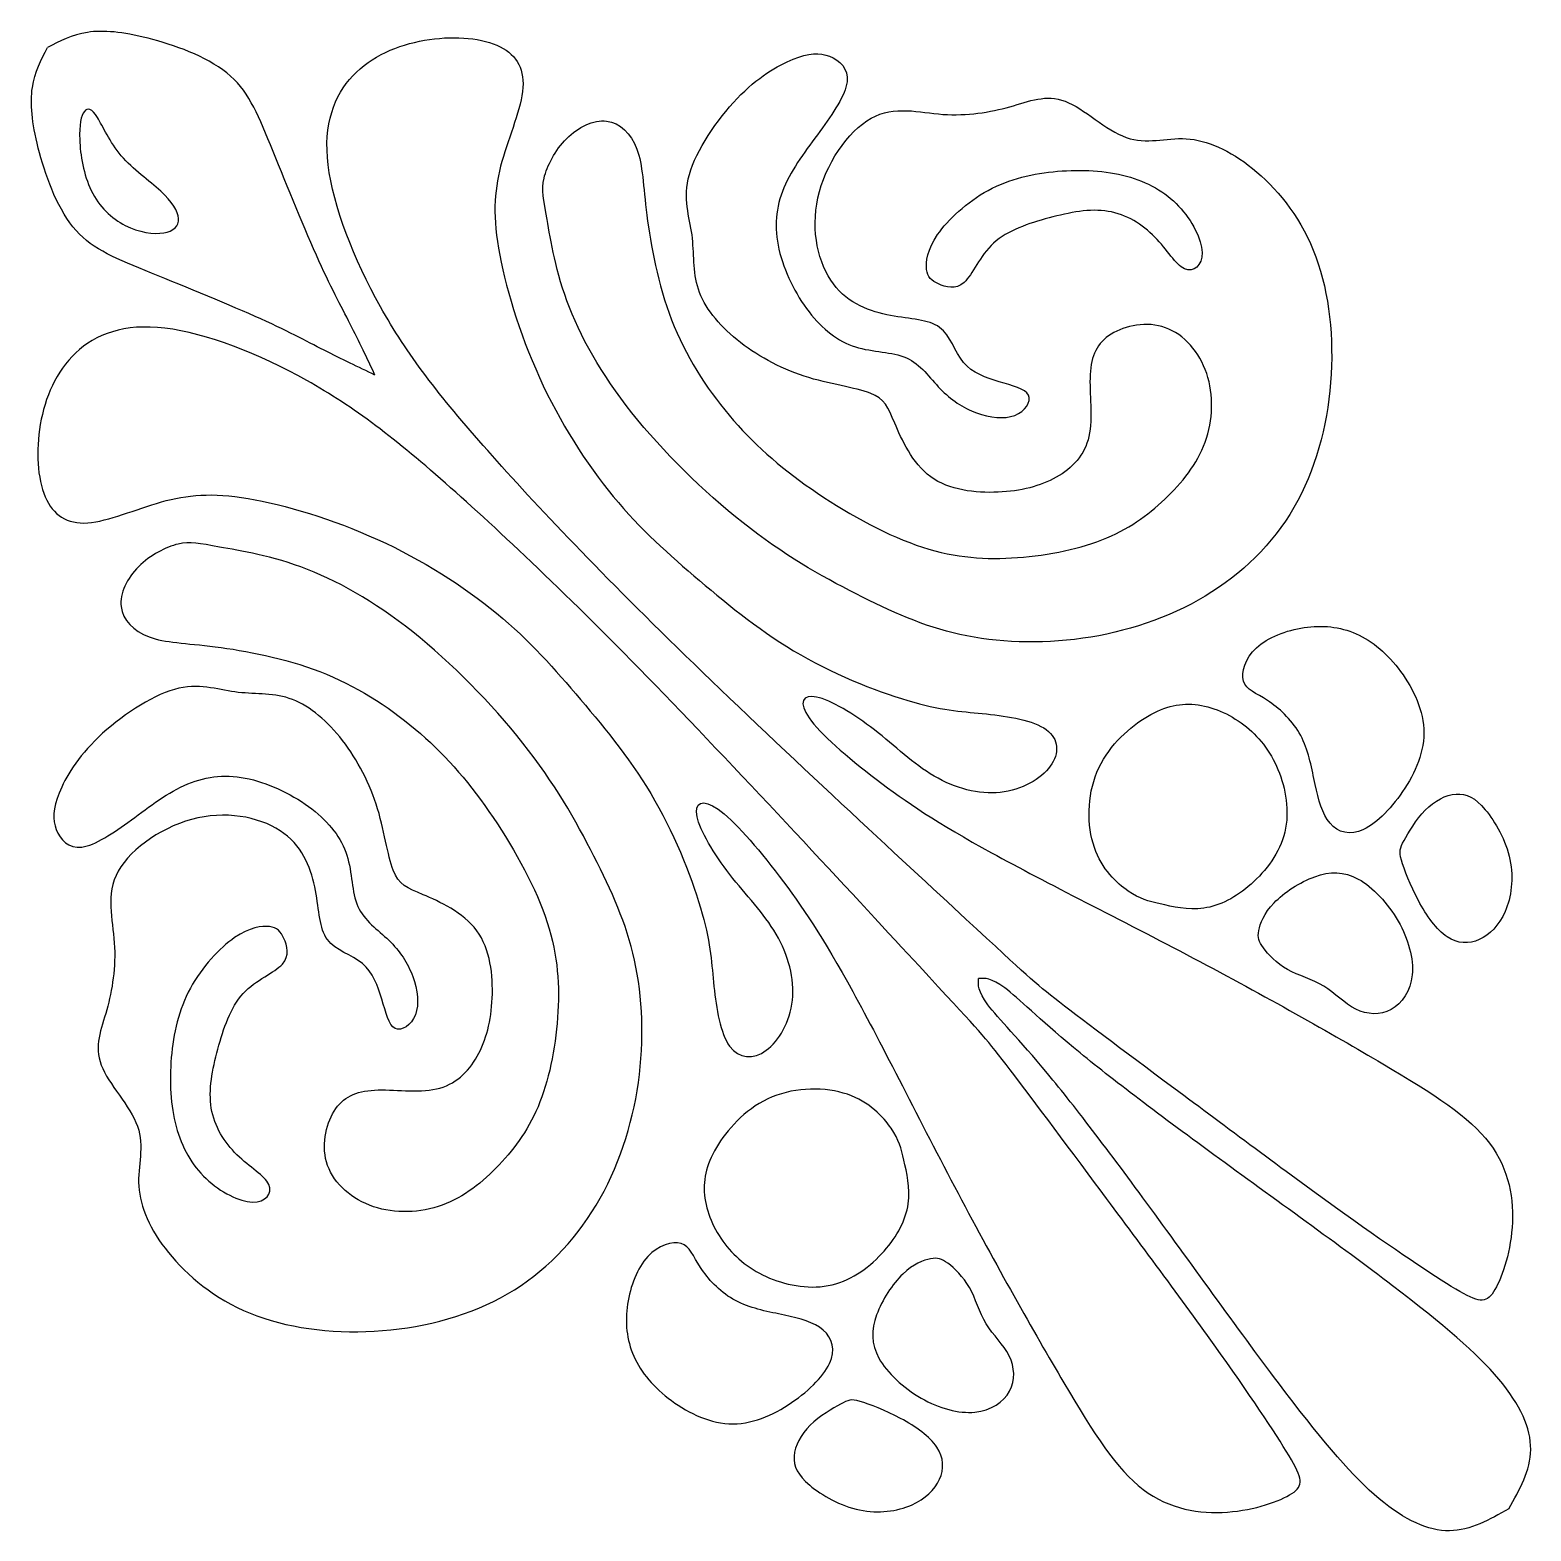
# Model space of a CAD drawing. Header units: millimetres. Extents: x 183 to 445, y 12 to 405.
# Drawn here: x 413.84 to 444.88, y 275.02 to 306.06 of the extents above; entities that cross this region are included whole.
import ezdxf

# ---------------------------------------------------------------- set-up
doc = ezdxf.new("R2010")
doc.units = ezdxf.units.MM
doc.layers.add('Default', color=7, linetype='Continuous')
doc.layers.add('DV1_Layer_1', color=7, linetype='Continuous')

# ---------------------------------------------------------------- blocks, each defined once
blk = doc.blocks.new('SE')
at = {"layer": 'DV1_Layer_1', "color": 7, "linetype": 'Continuous'}
for points, knots in [([(420.971, 298.929), (420.809, 299.271), (420.647, 299.614), (420.458, 299.983), (420.269, 300.352), (420.052, 300.749), (419.758, 301.409), (419.464, 302.07), (419.092, 302.995), (418.809, 303.686), (418.527, 304.376), (418.335, 304.833), (417.476, 305.523), (416.809, 305.758), (416.278, 305.893), (415.746, 306.028), (415.35, 306.064), (415.026, 306.016), (414.702, 305.968), (414.449, 305.836), (414.197, 305.704)], [0, 0, 0, 0, 0.125, 0.125, 0.125, 0.25, 0.25, 0.25, 0.375, 0.375, 0.375, 0.5, 0.5, 0.625, 0.625, 0.625, 0.75, 0.75, 0.75, 1, 1, 1, 1]), ([(435.125, 285.96), (435.659, 285.546), (436.608, 284.839), (438.784, 283.218), (440.01, 282.304), (441.025, 281.577), (442.041, 280.85), (442.847, 280.309), (443.321, 280.026), (443.796, 279.744), (443.94, 279.72), (444.103, 279.966), (444.265, 280.212), (444.445, 280.729), (444.487, 281.3), (444.529, 281.871), (444.433, 282.496), (444.019, 283.043), (443.604, 283.59), (442.871, 284.059), (441.813, 284.684), (440.755, 285.309), (439.373, 286.09), (437.894, 286.872), (436.416, 287.653), (434.841, 288.434), (433.723, 289.047), (432.605, 289.66), (431.944, 290.105), (430.73, 291.031), (430.177, 291.511), (429.949, 291.836), (429.721, 292.161), (429.817, 292.329), (430.105, 292.269), (430.394, 292.209), (430.875, 291.92), (431.301, 291.59), (431.728, 291.259), (432.101, 290.886), (432.533, 290.634), (432.966, 290.382), (433.459, 290.249), (434.348, 290.345), (434.745, 290.574), (434.937, 290.838), (435.13, 291.103), (435.118, 291.403), (434.853, 291.595), (434.589, 291.788), (434.072, 291.872), (433.615, 291.92), (433.158, 291.968), (432.762, 291.98), (432.112, 292.161), (431.463, 292.341), (430.562, 292.689), (429.775, 293.14), (428.988, 293.591), (428.314, 294.144), (427.683, 294.679), (427.052, 295.214), (426.463, 295.731), (425.898, 296.416), (425.333, 297.101), (424.792, 297.954), (424.372, 298.88), (423.951, 299.805), (423.65, 300.803), (423.524, 301.554), (423.398, 302.305), (423.446, 302.81), (423.596, 303.345), (423.747, 303.88), (423.999, 304.445), (424.029, 304.872), (424.059, 305.299), (423.867, 305.587), (423.488, 305.749), (423.11, 305.912), (422.545, 305.948), (421.439, 305.755), (420.898, 305.527), (420.513, 305.118), (420.129, 304.71), (419.9, 304.12), (420.002, 303.273), (420.105, 302.426), (420.537, 301.32), (421.631, 299.361), (422.292, 298.507), (423.302, 297.365), (424.312, 296.223), (425.67, 294.793), (427.57, 292.953), (429.47, 291.113), (431.912, 288.863), (433.192, 287.678), (434.473, 286.493), (434.591, 286.374), (435.125, 285.96)], [0, 0, 0, 0, 0.027778, 0.027778, 0.055556, 0.055556, 0.055556, 0.083333, 0.083333, 0.083333, 0.111111, 0.111111, 0.111111, 0.138889, 0.138889, 0.138889, 0.166667, 0.166667, 0.166667, 0.194444, 0.194444, 0.194444, 0.222222, 0.222222, 0.222222, 0.25, 0.25, 0.25, 0.277778, 0.277778, 0.305556, 0.305556, 0.305556, 0.333333, 0.333333, 0.333333, 0.361111, 0.361111, 0.361111, 0.388889, 0.388889, 0.388889, 0.416667, 0.416667, 0.444444, 0.444444, 0.444444, 0.472222, 0.472222, 0.472222, 0.5, 0.5, 0.5, 0.527778, 0.527778, 0.527778, 0.555556, 0.555556, 0.555556, 0.583333, 0.583333, 0.583333, 0.611111, 0.611111, 0.611111, 0.638889, 0.638889, 0.638889, 0.666667, 0.666667, 0.666667, 0.694444, 0.694444, 0.694444, 0.722222, 0.722222, 0.722222, 0.75, 0.75, 0.75, 0.777778, 0.777778, 0.805556, 0.805556, 0.805556, 0.833333, 0.833333, 0.833333, 0.861111, 0.861111, 0.888889, 0.888889, 0.888889, 0.916667, 0.916667, 0.916667, 0.944444, 0.944444, 0.944444, 1, 1, 1, 1]), ([(420.971, 298.929), (420.629, 299.091), (420.287, 299.253), (419.917, 299.443), (419.548, 299.632), (419.152, 299.848), (418.491, 300.142), (417.83, 300.436), (416.905, 300.809), (416.215, 301.091), (415.524, 301.374), (415.068, 301.566), (414.723, 301.995), (414.377, 302.424), (414.143, 303.091), (413.873, 304.154), (413.837, 304.55), (413.885, 304.875), (413.933, 305.199), (414.065, 305.451), (414.197, 305.703)], [0, 0, 0, 0, 0.125, 0.125, 0.125, 0.25, 0.25, 0.25, 0.375, 0.375, 0.375, 0.5, 0.5, 0.5, 0.625, 0.625, 0.75, 0.75, 0.75, 1, 1, 1, 1]), ([(424.53, 302.145), (424.605, 301.722), (424.707, 301.055), (425.278, 299.596), (425.746, 298.803), (427.067, 297.193), (427.92, 296.377), (428.737, 295.752), (429.554, 295.127), (430.334, 294.695), (431.055, 294.335), (431.776, 293.974), (432.436, 293.686), (433.214, 293.533), (433.992, 293.38), (434.887, 293.362), (435.773, 293.509), (436.658, 293.656), (437.535, 293.968), (438.28, 294.443), (439.024, 294.917), (439.637, 295.554), (440.055, 296.332), (440.472, 297.109), (440.694, 298.028), (440.745, 298.944), (440.796, 299.86), (440.676, 300.773), (440.376, 301.512), (440.076, 302.25), (439.595, 302.815), (439.121, 303.199), (438.646, 303.583), (438.178, 303.788), (437.748, 303.815), (437.319, 303.842), (436.929, 303.692), (436.508, 303.841), (436.087, 303.991), (435.636, 304.441), (435.242, 304.591), (434.847, 304.741), (434.51, 304.592), (434.101, 304.477), (433.692, 304.363), (433.211, 304.284), (432.717, 304.32), (432.223, 304.357), (431.716, 304.508), (431.23, 304.238), (430.745, 303.968), (430.281, 303.277), (430.131, 302.593), (429.98, 301.908), (430.142, 301.229), (430.451, 300.812), (430.761, 300.394), (431.217, 300.238), (431.632, 300.16), (432.046, 300.082), (432.418, 300.082), (432.875, 299.746), (432.959, 299.41), (433.142, 299.19), (433.325, 298.971), (433.608, 298.869), (433.881, 298.788), (434.154, 298.707), (434.418, 298.647), (434.484, 298.515), (434.55, 298.383), (434.418, 298.178), (434.202, 298.094), (433.986, 298.01), (433.686, 298.046), (433.409, 298.148), (433.133, 298.25), (432.881, 298.419), (432.661, 298.644), (432.442, 298.869), (432.256, 299.151), (431.668, 299.416), (431.265, 299.398), (430.905, 299.512), (430.545, 299.626), (430.226, 299.872), (429.668, 300.599), (429.427, 301.079), (429.325, 301.53), (429.223, 301.98), (429.259, 302.4), (429.596, 303.205), (429.896, 303.589), (430.172, 303.968), (430.449, 304.346), (430.701, 304.719), (430.734, 304.992), (430.767, 305.265), (430.581, 305.439), (430.373, 305.52), (430.166, 305.601), (429.938, 305.589), (429.617, 305.46), (429.295, 305.331), (428.881, 305.085), (428.461, 304.647), (428.04, 304.208), (427.614, 303.577), (427.473, 303.076), (427.332, 302.575), (427.476, 302.202), (427.527, 301.827), (427.578, 301.452), (427.536, 301.073), (427.659, 300.704), (427.782, 300.334), (428.07, 299.974), (428.458, 299.659), (428.845, 299.343), (429.331, 299.073), (429.848, 298.905), (430.364, 298.737), (430.911, 298.671), (431.214, 298.554), (431.517, 298.437), (431.578, 298.269), (431.719, 297.935), (431.86, 297.602), (432.082, 297.103), (432.463, 296.824), (432.845, 296.545), (433.385, 296.485), (433.857, 296.506), (434.328, 296.527), (434.73, 296.629), (435.061, 296.815), (435.391, 297.001), (435.649, 297.272), (435.736, 297.659), (435.824, 298.046), (435.739, 298.551), (435.761, 298.938), (435.782, 299.325), (435.907, 299.596), (436.196, 299.776), (436.484, 299.956), (436.935, 300.046), (437.319, 299.908), (437.703, 299.77), (438.022, 299.404), (438.172, 298.959), (438.322, 298.515), (438.304, 297.992), (438.139, 297.539), (437.974, 297.085), (437.661, 296.701), (437.304, 296.362), (436.947, 296.022), (436.544, 295.728), (436.004, 295.518), (435.463, 295.308), (434.785, 295.182), (434.136, 295.146), (433.487, 295.11), (432.869, 295.164), (432.163, 295.413), (431.457, 295.662), (430.665, 296.106), (429.995, 296.572), (429.325, 297.037), (428.779, 297.524), (427.812, 298.671), (427.391, 299.331), (427.106, 300.067), (426.821, 300.803), (426.671, 301.614), (426.593, 302.232), (426.515, 302.851), (426.509, 303.277), (426.389, 303.601), (426.268, 303.926), (426.034, 304.148), (425.488, 304.214), (425.175, 304.058), (424.935, 303.818), (424.695, 303.577), (424.527, 303.253), (424.467, 303.001), (424.407, 302.749), (424.455, 302.569), (424.53, 302.145)], [0, 0, 0, 0, 0.014925, 0.014925, 0.029851, 0.029851, 0.044776, 0.044776, 0.044776, 0.059701, 0.059701, 0.059701, 0.074627, 0.074627, 0.074627, 0.089552, 0.089552, 0.089552, 0.104478, 0.104478, 0.104478, 0.119403, 0.119403, 0.119403, 0.134328, 0.134328, 0.134328, 0.149254, 0.149254, 0.149254, 0.164179, 0.164179, 0.164179, 0.179104, 0.179104, 0.179104, 0.19403, 0.19403, 0.19403, 0.208955, 0.208955, 0.208955, 0.223881, 0.223881, 0.223881, 0.238806, 0.238806, 0.238806, 0.253731, 0.253731, 0.253731, 0.268657, 0.268657, 0.268657, 0.283582, 0.283582, 0.283582, 0.298507, 0.298507, 0.298507, 0.313433, 0.313433, 0.328358, 0.328358, 0.328358, 0.343284, 0.343284, 0.343284, 0.358209, 0.358209, 0.358209, 0.373134, 0.373134, 0.373134, 0.38806, 0.38806, 0.38806, 0.402985, 0.402985, 0.402985, 0.41791, 0.41791, 0.432836, 0.432836, 0.432836, 0.447761, 0.447761, 0.462687, 0.462687, 0.462687, 0.477612, 0.477612, 0.492537, 0.492537, 0.492537, 0.507463, 0.507463, 0.507463, 0.522388, 0.522388, 0.522388, 0.537313, 0.537313, 0.537313, 0.552239, 0.552239, 0.552239, 0.567164, 0.567164, 0.567164, 0.58209, 0.58209, 0.58209, 0.597015, 0.597015, 0.597015, 0.61194, 0.61194, 0.61194, 0.626866, 0.626866, 0.626866, 0.641791, 0.641791, 0.641791, 0.656716, 0.656716, 0.656716, 0.671642, 0.671642, 0.671642, 0.686567, 0.686567, 0.686567, 0.701493, 0.701493, 0.701493, 0.716418, 0.716418, 0.716418, 0.731343, 0.731343, 0.731343, 0.746269, 0.746269, 0.746269, 0.761194, 0.761194, 0.761194, 0.776119, 0.776119, 0.776119, 0.791045, 0.791045, 0.791045, 0.80597, 0.80597, 0.80597, 0.820896, 0.820896, 0.820896, 0.835821, 0.835821, 0.835821, 0.850746, 0.850746, 0.850746, 0.865672, 0.865672, 0.865672, 0.880597, 0.880597, 0.895522, 0.895522, 0.895522, 0.910448, 0.910448, 0.910448, 0.925373, 0.925373, 0.925373, 0.940299, 0.940299, 0.955224, 0.955224, 0.955224, 0.970149, 0.970149, 0.970149, 1, 1, 1, 1]), ([(415.23, 304.256), (415.344, 304.076), (415.482, 303.746), (415.722, 303.463), (415.963, 303.181), (416.305, 302.947), (416.539, 302.731), (416.773, 302.514), (416.899, 302.316), (416.917, 302.01), (416.809, 301.902), (416.602, 301.869), (416.395, 301.836), (416.089, 301.878), (415.806, 302.022), (415.524, 302.166), (415.266, 302.412), (415.104, 302.743), (414.942, 303.073), (414.876, 303.487), (414.864, 303.794), (414.852, 304.1), (414.894, 304.298), (414.96, 304.382), (415.026, 304.466), (415.116, 304.436), (415.23, 304.256)], [0, 0, 0, 0, 0.1, 0.1, 0.1, 0.2, 0.2, 0.2, 0.3, 0.3, 0.4, 0.4, 0.4, 0.5, 0.5, 0.5, 0.6, 0.6, 0.6, 0.7, 0.7, 0.7, 0.8, 0.8, 0.8, 1, 1, 1, 1]), ([(432.623, 300.814), (432.767, 300.748), (432.978, 300.684), (433.155, 300.845), (433.333, 301.006), (433.476, 301.391), (433.764, 301.655), (434.052, 301.92), (434.484, 302.064), (434.911, 302.178), (435.337, 302.292), (435.757, 302.376), (436.134, 302.314), (436.51, 302.252), (436.843, 302.044), (437.098, 301.783), (437.353, 301.522), (437.531, 301.207), (437.713, 301.125), (437.895, 301.043), (438.082, 301.193), (438.076, 301.464), (438.07, 301.734), (437.871, 302.124), (437.591, 302.422), (437.31, 302.72), (436.947, 302.925), (436.515, 303.041), (436.083, 303.157), (435.584, 303.185), (434.59, 303.1), (434.096, 302.987), (433.653, 302.748), (433.211, 302.508), (432.821, 302.142), (432.607, 301.833), (432.394, 301.524), (432.358, 301.271), (432.379, 301.111), (432.4, 300.95), (432.478, 300.881), (432.623, 300.814)], [0, 0, 0, 0, 0.066667, 0.066667, 0.066667, 0.133333, 0.133333, 0.133333, 0.2, 0.2, 0.2, 0.266667, 0.266667, 0.266667, 0.333333, 0.333333, 0.333333, 0.4, 0.4, 0.4, 0.466667, 0.466667, 0.466667, 0.533333, 0.533333, 0.533333, 0.6, 0.6, 0.6, 0.666667, 0.666667, 0.733333, 0.733333, 0.733333, 0.8, 0.8, 0.8, 0.866667, 0.866667, 0.866667, 1, 1, 1, 1]), ([(433.941, 284.776), (434.354, 284.242), (435.062, 283.292), (435.872, 282.205), (436.683, 281.117), (437.596, 279.891), (438.324, 278.875), (439.051, 277.859), (439.592, 277.054), (439.874, 276.579), (440.157, 276.104), (440.181, 275.96), (439.934, 275.798), (439.688, 275.636), (439.171, 275.455), (438.6, 275.413), (438.029, 275.371), (437.404, 275.467), (436.857, 275.882), (436.31, 276.297), (435.841, 277.03), (435.216, 278.088), (434.592, 279.145), (433.81, 280.528), (433.029, 282.006), (432.247, 283.485), (431.466, 285.059), (430.853, 286.177), (430.24, 287.295), (429.795, 287.956), (429.333, 288.563), (428.87, 289.17), (428.389, 289.723), (428.065, 289.951), (427.74, 290.18), (427.572, 290.084), (427.632, 289.795), (427.692, 289.507), (427.98, 289.026), (428.311, 288.599), (428.641, 288.172), (429.014, 287.8), (429.267, 287.367), (429.519, 286.935), (429.651, 286.442), (429.603, 285.997), (429.555, 285.552), (429.327, 285.155), (429.062, 284.963), (428.798, 284.771), (428.197, 284.795), (428.029, 285.829), (427.98, 286.285), (427.932, 286.742), (427.92, 287.139), (427.74, 287.788), (427.56, 288.437), (427.211, 289.339), (426.76, 290.126), (426.31, 290.913), (425.204, 292.26), (424.17, 293.437), (423.485, 294.002), (422.8, 294.567), (421.946, 295.108), (421.021, 295.529), (420.095, 295.95), (419.097, 296.25), (418.346, 296.376), (417.595, 296.502), (417.09, 296.454), (416.555, 296.304), (416.02, 296.154), (415.455, 295.902), (415.029, 295.871), (414.602, 295.841), (414.313, 296.034), (414.151, 296.412), (413.989, 296.791), (413.953, 297.356), (414.049, 297.909), (414.145, 298.462), (414.374, 299.003), (415.191, 299.772), (415.78, 300), (416.627, 299.898), (417.475, 299.796), (418.581, 299.363), (419.56, 298.816), (420.54, 298.269), (421.393, 297.608), (422.535, 296.599), (423.677, 295.589), (425.108, 294.231), (426.948, 292.33), (428.788, 290.43), (431.037, 287.988), (432.222, 286.708), (433.407, 285.428), (433.527, 285.31), (433.941, 284.776)], [0, 0, 0, 0, 0.027778, 0.027778, 0.027778, 0.055556, 0.055556, 0.055556, 0.083333, 0.083333, 0.083333, 0.111111, 0.111111, 0.111111, 0.138889, 0.138889, 0.138889, 0.166667, 0.166667, 0.166667, 0.194444, 0.194444, 0.194444, 0.222222, 0.222222, 0.222222, 0.25, 0.25, 0.25, 0.277778, 0.277778, 0.277778, 0.305556, 0.305556, 0.305556, 0.333333, 0.333333, 0.333333, 0.361111, 0.361111, 0.361111, 0.388889, 0.388889, 0.388889, 0.416667, 0.416667, 0.416667, 0.444444, 0.444444, 0.444444, 0.472222, 0.5, 0.5, 0.5, 0.527778, 0.527778, 0.527778, 0.555556, 0.555556, 0.555556, 0.583333, 0.611111, 0.611111, 0.611111, 0.638889, 0.638889, 0.638889, 0.666667, 0.666667, 0.666667, 0.694444, 0.694444, 0.694444, 0.722222, 0.722222, 0.722222, 0.75, 0.75, 0.75, 0.777778, 0.777778, 0.777778, 0.805556, 0.805556, 0.833333, 0.833333, 0.833333, 0.861111, 0.861111, 0.861111, 0.888889, 0.888889, 0.888889, 0.916667, 0.916667, 0.916667, 0.944444, 0.944444, 0.944444, 1, 1, 1, 1]), ([(417.755, 295.371), (418.179, 295.296), (418.845, 295.193), (419.575, 294.908), (420.305, 294.623), (421.098, 294.154), (421.902, 293.494), (422.707, 292.833), (423.524, 291.98), (424.149, 291.164), (424.773, 290.347), (425.206, 289.566), (425.566, 288.846), (425.926, 288.125), (426.214, 287.464), (426.368, 286.686), (426.521, 285.909), (426.539, 285.014), (426.392, 284.128), (426.244, 283.242), (425.932, 282.365), (425.458, 281.621), (424.983, 280.876), (424.347, 280.263), (423.569, 279.846), (422.791, 279.429), (421.872, 279.206), (420.04, 279.104), (419.128, 279.224), (418.389, 279.525), (417.65, 279.825), (417.086, 280.305), (416.701, 280.78), (416.317, 281.254), (416.113, 281.723), (416.059, 282.582), (416.209, 282.972), (416.059, 283.392), (415.909, 283.813), (415.459, 284.264), (415.309, 284.659), (415.159, 285.053), (415.309, 285.391), (415.423, 285.8), (415.537, 286.209), (415.616, 286.689), (415.58, 287.183), (415.544, 287.677), (415.393, 288.185), (415.662, 288.67), (415.932, 289.156), (416.623, 289.619), (417.308, 289.77), (417.993, 289.92), (418.671, 289.758), (419.089, 289.449), (419.506, 289.14), (419.662, 288.683), (419.74, 288.269), (419.818, 287.854), (419.818, 287.482), (419.986, 287.254), (420.154, 287.026), (420.491, 286.942), (420.71, 286.758), (420.929, 286.575), (421.031, 286.293), (421.113, 286.02), (421.194, 285.746), (421.254, 285.482), (421.386, 285.416), (421.518, 285.35), (421.722, 285.482), (421.806, 285.699), (421.89, 285.915), (421.854, 286.215), (421.752, 286.491), (421.65, 286.767), (421.482, 287.02), (421.257, 287.239), (421.031, 287.458), (420.749, 287.644), (420.617, 287.939), (420.485, 288.233), (420.503, 288.635), (420.389, 288.996), (420.275, 289.356), (420.029, 289.674), (419.665, 289.954), (419.302, 290.233), (418.821, 290.473), (418.371, 290.575), (417.921, 290.677), (417.5, 290.641), (417.098, 290.473), (416.695, 290.305), (416.311, 290.005), (415.933, 289.728), (415.554, 289.452), (415.182, 289.2), (414.909, 289.167), (414.635, 289.134), (414.461, 289.32), (414.38, 289.527), (414.299, 289.734), (414.311, 289.962), (414.44, 290.284), (414.569, 290.605), (414.816, 291.02), (415.254, 291.44), (415.692, 291.86), (416.323, 292.287), (416.824, 292.428), (417.326, 292.569), (417.698, 292.425), (418.074, 292.374), (418.449, 292.323), (418.827, 292.365), (419.197, 292.242), (419.566, 292.119), (419.926, 291.83), (420.242, 291.443), (420.557, 291.056), (420.827, 290.569), (421.164, 289.536), (421.23, 288.99), (421.347, 288.686), (421.464, 288.383), (421.632, 288.323), (421.965, 288.182), (422.299, 288.041), (422.797, 287.818), (423.076, 287.437), (423.356, 287.056), (423.476, 285.975), (423.272, 285.17), (423.085, 284.84), (422.899, 284.509), (422.629, 284.251), (422.242, 284.164), (421.854, 284.077), (421.35, 284.161), (420.962, 284.14), (420.575, 284.119), (420.305, 283.993), (420.125, 283.705), (419.944, 283.416), (419.854, 282.966), (419.992, 282.582), (420.13, 282.197), (420.497, 281.879), (420.941, 281.729), (421.386, 281.578), (421.908, 281.597), (422.362, 281.762), (422.815, 281.927), (423.199, 282.239), (423.539, 282.596), (423.878, 282.954), (424.173, 283.356), (424.593, 284.437), (424.719, 285.116), (424.755, 285.765), (424.791, 286.413), (424.737, 287.032), (424.488, 287.737), (424.239, 288.443), (423.794, 289.236), (422.863, 290.575), (422.377, 291.122), (421.803, 291.605), (421.23, 292.089), (420.569, 292.509), (419.833, 292.794), (419.098, 293.079), (418.287, 293.23), (417.05, 293.386), (416.623, 293.392), (416.299, 293.512), (415.975, 293.632), (415.752, 293.866), (415.719, 294.139), (415.686, 294.413), (415.842, 294.725), (416.083, 294.965), (416.323, 295.206), (416.647, 295.374), (416.899, 295.434), (417.152, 295.494), (417.332, 295.446), (417.755, 295.371)], [0, 0, 0, 0, 0.014925, 0.014925, 0.014925, 0.029851, 0.029851, 0.029851, 0.044776, 0.044776, 0.044776, 0.059701, 0.059701, 0.059701, 0.074627, 0.074627, 0.074627, 0.089552, 0.089552, 0.089552, 0.104478, 0.104478, 0.104478, 0.119403, 0.119403, 0.119403, 0.134328, 0.134328, 0.149254, 0.149254, 0.149254, 0.164179, 0.164179, 0.164179, 0.179104, 0.179104, 0.19403, 0.19403, 0.19403, 0.208955, 0.208955, 0.208955, 0.223881, 0.223881, 0.223881, 0.238806, 0.238806, 0.238806, 0.253731, 0.253731, 0.253731, 0.268657, 0.268657, 0.268657, 0.283582, 0.283582, 0.283582, 0.298507, 0.298507, 0.298507, 0.313433, 0.313433, 0.313433, 0.328358, 0.328358, 0.328358, 0.343284, 0.343284, 0.343284, 0.358209, 0.358209, 0.358209, 0.373134, 0.373134, 0.373134, 0.38806, 0.38806, 0.38806, 0.402985, 0.402985, 0.402985, 0.41791, 0.41791, 0.41791, 0.432836, 0.432836, 0.432836, 0.447761, 0.447761, 0.447761, 0.462687, 0.462687, 0.462687, 0.477612, 0.477612, 0.477612, 0.492537, 0.492537, 0.492537, 0.507463, 0.507463, 0.507463, 0.522388, 0.522388, 0.522388, 0.537313, 0.537313, 0.537313, 0.552239, 0.552239, 0.552239, 0.567164, 0.567164, 0.567164, 0.58209, 0.58209, 0.58209, 0.597015, 0.597015, 0.597015, 0.61194, 0.61194, 0.61194, 0.626866, 0.626866, 0.641791, 0.641791, 0.641791, 0.656716, 0.656716, 0.656716, 0.671642, 0.671642, 0.671642, 0.686567, 0.701493, 0.701493, 0.701493, 0.716418, 0.716418, 0.716418, 0.731343, 0.731343, 0.731343, 0.746269, 0.746269, 0.746269, 0.761194, 0.761194, 0.761194, 0.776119, 0.776119, 0.776119, 0.791045, 0.791045, 0.791045, 0.80597, 0.80597, 0.80597, 0.820896, 0.820896, 0.835821, 0.835821, 0.835821, 0.850746, 0.850746, 0.850746, 0.865672, 0.865672, 0.880597, 0.880597, 0.880597, 0.895522, 0.895522, 0.895522, 0.910448, 0.910448, 0.925373, 0.925373, 0.925373, 0.940299, 0.940299, 0.940299, 0.955224, 0.955224, 0.955224, 0.970149, 0.970149, 0.970149, 1, 1, 1, 1]), ([(439.429, 292.198), (439.661, 292.047), (439.919, 291.812), (440.085, 291.527), (440.25, 291.242), (440.322, 290.905), (440.389, 290.583), (440.457, 290.26), (440.52, 289.951), (440.811, 289.521), (441.039, 289.401), (441.313, 289.488), (441.586, 289.575), (441.904, 289.869), (442.173, 290.243), (442.442, 290.617), (442.661, 291.07), (442.663, 291.525), (442.664, 291.981), (442.448, 292.437), (442.182, 292.799), (441.916, 293.161), (441.601, 293.428), (441.262, 293.578), (440.922, 293.728), (440.559, 293.761), (440.188, 293.706), (439.817, 293.65), (439.439, 293.506), (439.203, 293.288), (438.967, 293.071), (438.874, 292.779), (438.931, 292.599), (438.988, 292.419), (439.196, 292.35), (439.429, 292.198)], [0, 0, 0, 0, 0.076923, 0.076923, 0.076923, 0.153846, 0.153846, 0.153846, 0.230769, 0.230769, 0.307692, 0.307692, 0.307692, 0.384615, 0.384615, 0.384615, 0.461538, 0.461538, 0.461538, 0.538462, 0.538462, 0.538462, 0.615385, 0.615385, 0.615385, 0.692308, 0.692308, 0.692308, 0.769231, 0.769231, 0.769231, 0.846154, 0.846154, 0.846154, 1, 1, 1, 1]), ([(437.209, 287.991), (437.457, 287.933), (437.781, 287.854), (438.112, 287.903), (438.442, 287.951), (438.778, 288.125), (439.089, 288.4), (439.4, 288.674), (439.685, 289.05), (439.787, 289.476), (439.889, 289.902), (439.808, 290.38), (439.646, 290.77), (439.484, 291.161), (439.241, 291.464), (438.939, 291.694), (438.637, 291.923), (438.277, 292.08), (437.93, 292.114), (437.583, 292.149), (437.25, 292.062), (436.881, 291.827), (436.511, 291.593), (436.106, 291.212), (435.902, 290.716), (435.697, 290.221), (435.694, 289.611), (435.848, 289.161), (436.001, 288.71), (436.31, 288.419), (436.55, 288.254), (436.791, 288.089), (436.962, 288.05), (437.209, 287.991)], [0, 0, 0, 0, 0.083333, 0.083333, 0.083333, 0.166667, 0.166667, 0.166667, 0.25, 0.25, 0.25, 0.333333, 0.333333, 0.333333, 0.416667, 0.416667, 0.416667, 0.5, 0.5, 0.5, 0.583333, 0.583333, 0.583333, 0.666667, 0.666667, 0.666667, 0.75, 0.75, 0.75, 0.833333, 0.833333, 0.833333, 1, 1, 1, 1]), ([(442.199, 288.897), (442.253, 288.704), (442.382, 288.371), (442.55, 288.059), (442.718, 287.746), (442.925, 287.455), (443.364, 287.161), (443.595, 287.158), (443.808, 287.254), (444.021, 287.35), (444.217, 287.545), (444.343, 287.836), (444.469, 288.128), (444.526, 288.515), (444.443, 288.907), (444.361, 289.299), (444.138, 289.695), (443.933, 289.94), (443.727, 290.185), (443.538, 290.278), (443.328, 290.263), (443.118, 290.248), (442.886, 290.125), (442.693, 289.928), (442.499, 289.731), (442.343, 289.461), (442.254, 289.3), (442.166, 289.14), (442.145, 289.089), (442.199, 288.897)], [0, 0, 0, 0, 0.090909, 0.090909, 0.090909, 0.181818, 0.181818, 0.272727, 0.272727, 0.272727, 0.363636, 0.363636, 0.363636, 0.454545, 0.454545, 0.454545, 0.545455, 0.545455, 0.545455, 0.636364, 0.636364, 0.636364, 0.727273, 0.727273, 0.727273, 0.818182, 0.818182, 0.818182, 1, 1, 1, 1]), ([(439.343, 287.083), (439.442, 286.951), (439.616, 286.764), (439.844, 286.635), (440.073, 286.506), (440.355, 286.434), (440.592, 286.29), (440.829, 286.146), (441.021, 285.93), (441.254, 285.814), (441.487, 285.699), (441.76, 285.683), (441.985, 285.807), (442.211, 285.93), (442.388, 286.191), (442.454, 286.858), (442.343, 287.263), (442.131, 287.634), (441.919, 288.005), (441.607, 288.341), (441.307, 288.506), (441.006, 288.671), (440.718, 288.665), (440.409, 288.554), (440.1, 288.443), (439.769, 288.227), (439.564, 288.012), (439.358, 287.797), (439.277, 287.584), (439.248, 287.439), (439.22, 287.293), (439.244, 287.215), (439.343, 287.083)], [0, 0, 0, 0, 0.083333, 0.083333, 0.083333, 0.166667, 0.166667, 0.166667, 0.25, 0.25, 0.25, 0.333333, 0.333333, 0.333333, 0.416667, 0.416667, 0.5, 0.5, 0.5, 0.583333, 0.583333, 0.583333, 0.666667, 0.666667, 0.666667, 0.75, 0.75, 0.75, 0.833333, 0.833333, 0.833333, 1, 1, 1, 1]), ([(419.086, 287.278), (419.152, 287.133), (419.216, 286.922), (419.055, 286.745), (418.895, 286.568), (418.51, 286.425), (418.245, 286.137), (417.981, 285.849), (417.836, 285.416), (417.722, 284.99), (417.608, 284.563), (417.524, 284.143), (417.586, 283.767), (417.648, 283.39), (417.856, 283.058), (418.117, 282.803), (418.379, 282.547), (418.693, 282.369), (418.775, 282.187), (418.857, 282.005), (418.707, 281.819), (418.437, 281.825), (418.167, 281.831), (417.776, 282.029), (417.478, 282.31), (417.181, 282.591), (416.976, 282.954), (416.859, 283.386), (416.743, 283.817), (416.716, 284.317), (416.758, 284.814), (416.801, 285.311), (416.913, 285.805), (417.153, 286.247), (417.392, 286.689), (417.758, 287.08), (418.068, 287.293), (418.377, 287.506), (418.629, 287.542), (418.79, 287.521), (418.951, 287.5), (419.02, 287.422), (419.086, 287.278)], [0, 0, 0, 0, 0.066667, 0.066667, 0.066667, 0.133333, 0.133333, 0.133333, 0.2, 0.2, 0.2, 0.266667, 0.266667, 0.266667, 0.333333, 0.333333, 0.333333, 0.4, 0.4, 0.4, 0.466667, 0.466667, 0.466667, 0.533333, 0.533333, 0.533333, 0.6, 0.6, 0.6, 0.666667, 0.666667, 0.666667, 0.733333, 0.733333, 0.733333, 0.8, 0.8, 0.8, 0.866667, 0.866667, 0.866667, 1, 1, 1, 1]), ([(444.417, 275.484), (444.022, 275.258), (443.628, 275.032), (443.191, 275.027), (442.753, 275.023), (442.272, 275.239), (441.738, 275.69), (441.202, 276.14), (440.614, 276.826), (439.808, 277.883), (439.003, 278.941), (437.981, 280.371), (437.098, 281.579), (436.214, 282.787), (435.469, 283.773), (434.88, 284.482), (434.291, 285.192), (433.858, 285.624), (433.647, 285.906), (433.435, 286.187), (433.445, 286.317), (433.454, 286.446)], [0, 0, 0, 0, 0.125, 0.125, 0.125, 0.25, 0.25, 0.25, 0.375, 0.375, 0.375, 0.5, 0.5, 0.5, 0.625, 0.625, 0.625, 0.75, 0.75, 0.75, 1, 1, 1, 1]), ([(444.417, 275.484), (444.643, 275.878), (444.868, 276.272), (444.873, 276.71), (444.878, 277.147), (444.662, 277.628), (443.76, 278.698), (443.075, 279.287), (440.959, 280.898), (439.529, 281.919), (438.321, 282.803), (437.113, 283.686), (436.127, 284.431), (435.418, 285.021), (434.709, 285.61), (434.276, 286.042), (433.995, 286.254), (433.714, 286.465), (433.584, 286.456), (433.454, 286.446)], [0, 0, 0, 0, 0.125, 0.125, 0.125, 0.25, 0.25, 0.375, 0.375, 0.5, 0.5, 0.5, 0.625, 0.625, 0.625, 0.75, 0.75, 0.75, 1, 1, 1, 1]), ([(431.909, 282.691), (431.968, 282.443), (432.046, 282.119), (431.998, 281.789), (431.95, 281.458), (431.776, 281.122), (431.226, 280.5), (430.851, 280.215), (430.424, 280.113), (429.998, 280.011), (429.52, 280.092), (429.13, 280.254), (428.74, 280.416), (428.436, 280.66), (428.207, 280.961), (427.977, 281.263), (427.821, 281.623), (427.786, 281.97), (427.752, 282.317), (427.839, 282.651), (428.073, 283.02), (428.307, 283.389), (428.689, 283.795), (429.184, 283.999), (429.68, 284.203), (430.289, 284.206), (430.74, 284.053), (431.19, 283.9), (431.481, 283.591), (431.647, 283.35), (431.812, 283.11), (431.851, 282.939), (431.909, 282.691)], [0, 0, 0, 0, 0.083333, 0.083333, 0.083333, 0.166667, 0.166667, 0.25, 0.25, 0.25, 0.333333, 0.333333, 0.333333, 0.416667, 0.416667, 0.416667, 0.5, 0.5, 0.5, 0.583333, 0.583333, 0.583333, 0.666667, 0.666667, 0.666667, 0.75, 0.75, 0.75, 0.833333, 0.833333, 0.833333, 1, 1, 1, 1]), ([(427.702, 280.472), (427.854, 280.239), (428.088, 279.981), (428.373, 279.816), (428.659, 279.651), (428.995, 279.579), (429.318, 279.511), (429.641, 279.444), (429.95, 279.38), (430.165, 279.235), (430.379, 279.089), (430.499, 278.861), (430.412, 278.588), (430.325, 278.314), (430.031, 277.996), (429.657, 277.727), (429.283, 277.459), (428.83, 277.239), (427.92, 277.236), (427.464, 277.453), (427.102, 277.718), (426.74, 277.984), (426.473, 278.299), (426.322, 278.639), (426.172, 278.978), (426.139, 279.341), (426.195, 279.712), (426.25, 280.083), (426.394, 280.461), (426.612, 280.697), (426.83, 280.933), (427.121, 281.026), (427.301, 280.969), (427.482, 280.912), (427.551, 280.705), (427.702, 280.472)], [0, 0, 0, 0, 0.076923, 0.076923, 0.076923, 0.153846, 0.153846, 0.153846, 0.230769, 0.230769, 0.230769, 0.307692, 0.307692, 0.307692, 0.384615, 0.384615, 0.384615, 0.461538, 0.461538, 0.538462, 0.538462, 0.538462, 0.615385, 0.615385, 0.615385, 0.692308, 0.692308, 0.692308, 0.769231, 0.769231, 0.769231, 0.846154, 0.846154, 0.846154, 1, 1, 1, 1]), ([(432.818, 280.558), (432.95, 280.458), (433.136, 280.284), (433.265, 280.056), (433.394, 279.828), (433.466, 279.546), (433.61, 279.308), (433.755, 279.071), (433.971, 278.879), (434.086, 278.646), (434.202, 278.414), (434.217, 278.14), (434.094, 277.915), (433.971, 277.69), (433.71, 277.513), (433.376, 277.48), (433.043, 277.447), (432.637, 277.558), (432.267, 277.77), (431.896, 277.981), (431.559, 278.293), (431.394, 278.594), (431.229, 278.894), (431.235, 279.182), (431.346, 279.492), (431.457, 279.801), (431.673, 280.131), (431.888, 280.337), (432.103, 280.543), (432.316, 280.624), (432.462, 280.652), (432.607, 280.681), (432.685, 280.657), (432.818, 280.558)], [0, 0, 0, 0, 0.083333, 0.083333, 0.083333, 0.166667, 0.166667, 0.166667, 0.25, 0.25, 0.25, 0.333333, 0.333333, 0.333333, 0.416667, 0.416667, 0.416667, 0.5, 0.5, 0.5, 0.583333, 0.583333, 0.583333, 0.666667, 0.666667, 0.666667, 0.75, 0.75, 0.75, 0.833333, 0.833333, 0.833333, 1, 1, 1, 1]), ([(431.004, 277.702), (431.196, 277.648), (431.529, 277.519), (432.154, 277.182), (432.445, 276.975), (432.592, 276.756), (432.74, 276.537), (432.743, 276.306), (432.646, 276.092), (432.55, 275.879), (432.355, 275.684), (432.064, 275.558), (431.773, 275.432), (431.385, 275.375), (430.993, 275.457), (430.602, 275.54), (430.205, 275.762), (429.961, 275.968), (429.716, 276.174), (429.623, 276.363), (429.638, 276.573), (429.653, 276.783), (429.776, 277.014), (429.972, 277.208), (430.169, 277.402), (430.439, 277.558), (430.6, 277.646), (430.761, 277.735), (430.812, 277.756), (431.004, 277.702)], [0, 0, 0, 0, 0.090909, 0.090909, 0.181818, 0.181818, 0.181818, 0.272727, 0.272727, 0.272727, 0.363636, 0.363636, 0.363636, 0.454545, 0.454545, 0.454545, 0.545455, 0.545455, 0.545455, 0.636364, 0.636364, 0.636364, 0.727273, 0.727273, 0.727273, 0.818182, 0.818182, 0.818182, 1, 1, 1, 1])]:
    blk.add_open_spline(points, degree=3, knots=knots, dxfattribs=at)

msp = doc.modelspace()

# ---------------------------------------------------------------- block references
at = {"layer": 'Default'}
msp.add_blockref('SE', (0, 0), dxfattribs=at)

doc.saveas('drawing.dxf')
